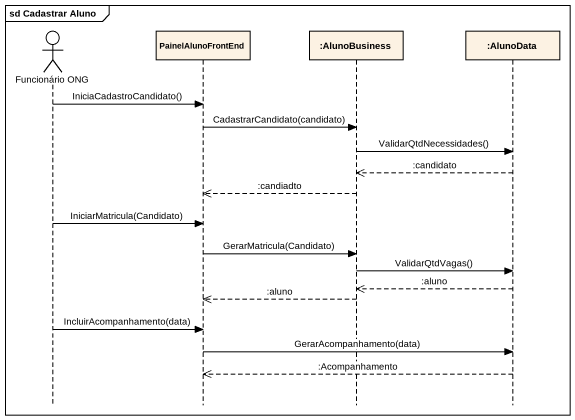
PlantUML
@startuml
mainframe sd Cadastrar Aluno
hide footbox
actor "Funcionário ONG" as Funcionário_ONG
participant PainelAlunoFrontEnd
participant ":AlunoBusiness" as AlunoBusiness
participant ":AlunoData" as AlunoData

Funcionário_ONG -> PainelAlunoFrontEnd : IniciaCadastroCandidato()
PainelAlunoFrontEnd -> AlunoBusiness : CadastrarCandidato(candidato)
AlunoBusiness -> AlunoData : ValidarQtdNecessidades()
AlunoData -->> AlunoBusiness : :candidato
AlunoBusiness -->> PainelAlunoFrontEnd : :candiadto
Funcionário_ONG -> PainelAlunoFrontEnd : IniciarMatricula(Candidato)
PainelAlunoFrontEnd -> AlunoBusiness : GerarMatricula(Candidato)
AlunoBusiness -> AlunoData : ValidarQtdVagas()
AlunoData -->> AlunoBusiness : :aluno
AlunoBusiness -->> PainelAlunoFrontEnd : :aluno
Funcionário_ONG -> PainelAlunoFrontEnd : IncluirAcompanhamento(data)
PainelAlunoFrontEnd -> AlunoData : GerarAcompanhamento(data)
AlunoData -->> PainelAlunoFrontEnd : :Acompanhamento
@enduml
